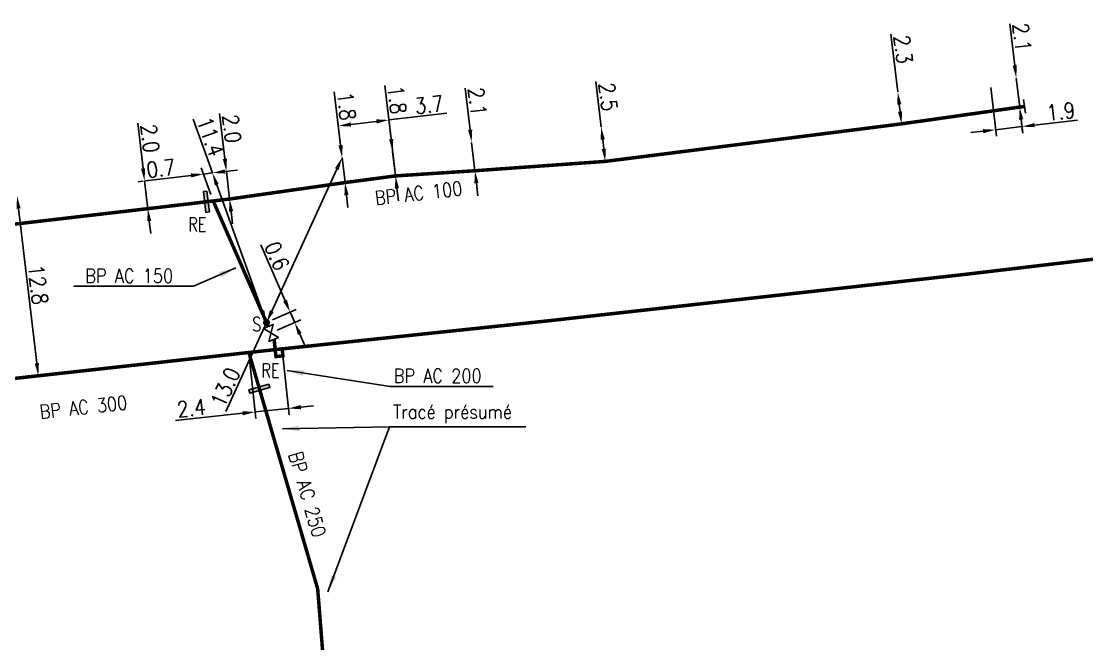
# Model space of a CAD drawing. Header units: millimetres. Extents: x 185000 to 186000, y 127990 to 129010.
# Drawn here: x 185222.6 to 185299, y 128709.3 to 128753.9 of the extents above; entities that cross this region are included whole.
import ezdxf
from ezdxf.enums import TextEntityAlignment as Align

# ---------------------------------------------------------------- set-up
doc = ezdxf.new("R2010")
doc.units = ezdxf.units.MM
doc.header["$PDMODE"] = 34
doc.linetypes.add('L_25_AP', pattern=[2000, 1000, 1000])
doc.layers.get('0').update_dxf_attribs({"linetype": 'CONTINUOUS'})
doc.layers.get('DEFPOINTS').update_dxf_attribs({"linetype": 'CONTINUOUS'})
for name, color, linetype in [('L_150', 1, 'CONTINUOUS'), ('L_300', 7, 'CONTINUOUS'), ('L_340', 7, 'CONTINUOUS')]:
    doc.layers.add(name, color=color, linetype=linetype)
doc.styles.add('G_ROMANS', font='ROMANS.SHX', dxfattribs={"width": 0.75})
doc.styles.get("Standard").update_dxf_attribs({"font": 'romans.shx', "width": 0.85})
doc.dimstyles.get("Standard").update_dxf_attribs({"dimtxt": 1.5, "dimasz": 1.2, "dimexe": 0.625, "dimexo": 0.625, "dimgap": 0.25, "dimtad": 1, "dimdec": 1, "dimzin": 0, "dimdsep": 46, "dimtxsty": 'Standard', "dimcen": -0.5, "dimadec": 0, "dimazin": 0, "dimtfac": 1, "dimtdec": 1, "dimtmove": 0, "dimatfit": 3, "dimfxl": 0, "dimtolj": 1, "dimtzin": 0, "dimarcsym": 0})

# ---------------------------------------------------------------- blocks, each defined once
blk = doc.blocks.new('*D1133')
at = {"layer": 'DEFPOINTS', "color": 0, "linetype": 'Continuous', "transparency": 16777216}
for p in [(185222.321, 128741.396), (185222.321, 128741.396), (185223.844, 128728.511)]:
    blk.add_point(p, dxfattribs=at)
at = {"layer": 'L_150', "color": 0, "linetype": 'Continuous', "lineweight": -2, "transparency": 16777216}
blk.add_line((185223.738, 128729.405), (185222.426, 128740.502), dxfattribs=at)
at = {"layer": 'L_150', "color": 0, "linetype": 'Continuous', "transparency": 16777216}
for points in [[(185222.575, 128740.52), (185222.277, 128740.485), (185222.321, 128741.396)], [(185223.887, 128729.422), (185223.589, 128729.387), (185223.844, 128728.511)]]:
    blk.add_solid(points, dxfattribs=at)
at = {"layer": 'L_150', "color": 0, "linetype": 'Continuous', "transparency": 16777216, "insert": (185223.827, 128735.042), "char_height": 1.125, "attachment_point": 5, "rotation": 276.73992}
blk.add_mtext('\\A1;12.8', dxfattribs=at)
blk = doc.blocks.new('*D1137')
at = {"layer": 'DEFPOINTS', "color": 0, "linetype": 'Continuous', "transparency": 16777216}
for p in [(185245.341, 128746.421), (185245.61, 128744.148), (185249.44, 128742.839)]:
    blk.add_point(p, dxfattribs=at)
at = {"layer": 'L_150', "color": 0, "linetype": 'Continuous', "lineweight": -2, "transparency": 16777216}
for p, q in [((185245.555, 128744.614), (185245.286, 128746.887)), ((185246.235, 128746.527), (185248.072, 128746.744)), ((185249.385, 128743.304), (185248.911, 128747.315)), ((185248.966, 128746.85), (185253.116, 128747.34))]:
    blk.add_line(p, q, dxfattribs=at)
at = {"layer": 'L_150', "color": 0, "linetype": 'Continuous', "transparency": 16777216}
for points in [[(185246.217, 128746.676), (185246.252, 128746.378), (185245.341, 128746.421)], [(185248.054, 128746.893), (185248.09, 128746.595), (185248.966, 128746.85)]]:
    blk.add_solid(points, dxfattribs=at)
at = {"layer": 'L_150', "color": 0, "linetype": 'Continuous', "transparency": 16777216, "insert": (185251.846, 128747.945), "char_height": 1.125, "attachment_point": 5, "rotation": 6.73992}
blk.add_mtext('\\A1;3.7', dxfattribs=at)
blk = doc.blocks.new('*D1138')
at = {"layer": 'DEFPOINTS', "color": 0, "linetype": 'Continuous', "transparency": 16777216}
for p in [(185249.235, 128744.577), (185249.235, 128744.577), (185249.44, 128742.839)]:
    blk.add_point(p, dxfattribs=at)
at = {"layer": 'L_150', "color": 0, "linetype": 'Continuous', "lineweight": -2, "transparency": 16777216}
for p, q in [((185249.129, 128745.47), (185248.674, 128749.321)), ((185249.44, 128742.839), (185249.235, 128744.577)), ((185249.546, 128741.945), (185249.651, 128741.051))]:
    blk.add_line(p, q, dxfattribs=at)
at = {"layer": 'L_150', "color": 0, "linetype": 'Continuous', "transparency": 16777216}
for points in [[(185249.278, 128745.488), (185248.98, 128745.453), (185249.235, 128744.577)], [(185249.694, 128741.963), (185249.397, 128741.927), (185249.44, 128742.839)]]:
    blk.add_solid(points, dxfattribs=at)
at = {"layer": 'L_150', "color": 0, "linetype": 'Continuous', "transparency": 16777216, "insert": (185249.55, 128748.296), "char_height": 1.125, "attachment_point": 5, "rotation": 276.73992}
blk.add_mtext('\\A1;1.8', dxfattribs=at)
blk = doc.blocks.new('*D1139')
at = {"layer": 'DEFPOINTS', "color": 0, "linetype": 'Continuous', "transparency": 16777216}
for p in [(185245.61, 128744.148), (185245.61, 128744.148), (185245.821, 128742.361)]:
    blk.add_point(p, dxfattribs=at)
at = {"layer": 'L_150', "color": 0, "linetype": 'Continuous', "lineweight": -2, "transparency": 16777216}
for p, q in [((185245.504, 128745.042), (185245.052, 128748.867)), ((185245.821, 128742.361), (185245.61, 128744.148)), ((185245.927, 128741.467), (185246.032, 128740.573))]:
    blk.add_line(p, q, dxfattribs=at)
at = {"layer": 'L_150', "color": 0, "linetype": 'Continuous', "transparency": 16777216}
for points in [[(185245.653, 128745.06), (185245.355, 128745.025), (185245.61, 128744.148)], [(185246.076, 128741.485), (185245.778, 128741.449), (185245.821, 128742.361)]]:
    blk.add_solid(points, dxfattribs=at)
at = {"layer": 'L_150', "color": 0, "linetype": 'Continuous', "transparency": 16777216, "insert": (185245.928, 128747.842), "char_height": 1.125, "attachment_point": 5, "rotation": 276.73992}
blk.add_mtext('\\A1;1.8', dxfattribs=at)
blk = doc.blocks.new('*D1140')
at = {"layer": 'DEFPOINTS', "color": 0, "linetype": 'Continuous', "transparency": 16777216}
for p in [(185237.318, 128743.168), (185237.318, 128743.168), (185237.553, 128741.182)]:
    blk.add_point(p, dxfattribs=at)
at = {"layer": 'L_150', "color": 0, "linetype": 'Continuous', "lineweight": -2, "transparency": 16777216}
for p, q in [((185237.212, 128744.062), (185236.828, 128747.318)), ((185237.553, 128741.182), (185237.318, 128743.168)), ((185237.658, 128740.288), (185237.764, 128739.395))]:
    blk.add_line(p, q, dxfattribs=at)
at = {"layer": 'L_150', "color": 0, "linetype": 'Continuous', "transparency": 16777216}
for points in [[(185237.361, 128744.08), (185237.063, 128744.045), (185237.318, 128743.168)], [(185237.807, 128740.306), (185237.509, 128740.271), (185237.553, 128741.182)]]:
    blk.add_solid(points, dxfattribs=at)
at = {"layer": 'L_150', "color": 0, "linetype": 'Continuous', "transparency": 16777216, "insert": (185237.712, 128746.225), "char_height": 1.125, "attachment_point": 5, "rotation": 276.73992}
blk.add_mtext('\\A1;2.0', dxfattribs=at)
blk = doc.blocks.new('*D1141')
at = {"layer": 'DEFPOINTS', "color": 0, "linetype": 'Continuous', "transparency": 16777216}
for p in [(185231.456, 128742.476), (185231.804, 128742.517), (185232.039, 128740.531)]:
    blk.add_point(p, dxfattribs=at)
at = {"layer": 'L_150', "color": 0, "linetype": 'Continuous', "lineweight": -2, "transparency": 16777216}
for p, q in [((185231.35, 128743.369), (185230.966, 128746.625)), ((185231.339, 128742.462), (185230.99, 128742.421)), ((185231.691, 128740.489), (185231.456, 128742.476)), ((185231.574, 128740.476), (185231.225, 128740.434)), ((185231.796, 128739.596), (185231.902, 128738.702))]:
    blk.add_line(p, q, dxfattribs=at)
at = {"layer": 'L_150', "color": 0, "linetype": 'Continuous', "transparency": 16777216}
for points in [[(185231.499, 128743.387), (185231.201, 128743.352), (185231.456, 128742.476)], [(185231.945, 128739.613), (185231.647, 128739.578), (185231.691, 128740.489)]]:
    blk.add_solid(points, dxfattribs=at)
at = {"layer": 'L_150', "color": 0, "linetype": 'Continuous', "transparency": 16777216, "insert": (185231.85, 128745.532), "char_height": 1.125, "attachment_point": 5, "rotation": 276.73992}
blk.add_mtext('\\A1;2.0', dxfattribs=at)
blk = doc.blocks.new('*D1143')
at = {"layer": 'DEFPOINTS', "color": 0, "linetype": 'Continuous', "transparency": 16777216}
for p in [(185254.895, 128745.246), (185254.895, 128745.246), (185255.136, 128743.21)]:
    blk.add_point(p, dxfattribs=at)
at = {"layer": 'L_150', "color": 0, "linetype": 'Continuous', "lineweight": -2, "transparency": 16777216}
for p, q in [((185254.789, 128746.139), (185254.437, 128749.124)), ((185255.136, 128743.21), (185254.895, 128745.246)), ((185255.241, 128742.316), (185255.347, 128741.422))]:
    blk.add_line(p, q, dxfattribs=at)
at = {"layer": 'L_150', "color": 0, "linetype": 'Continuous', "transparency": 16777216}
for points in [[(185254.938, 128746.157), (185254.641, 128746.122), (185254.895, 128745.246)], [(185255.39, 128742.334), (185255.092, 128742.298), (185255.136, 128743.21)]]:
    blk.add_solid(points, dxfattribs=at)
at = {"layer": 'L_150', "color": 0, "linetype": 'Continuous', "transparency": 16777216, "insert": (185255.305, 128748.167), "char_height": 1.125, "attachment_point": 5, "rotation": 276.73992}
blk.add_mtext('\\A1;2.1', dxfattribs=at)
blk = doc.blocks.new('*D1144')
at = {"layer": 'DEFPOINTS', "color": 0, "linetype": 'Continuous', "transparency": 16777216}
for p in [(185264.181, 128746.343), (185264.181, 128746.343), (185264.472, 128743.88)]:
    blk.add_point(p, dxfattribs=at)
at = {"layer": 'L_150', "color": 0, "linetype": 'Continuous', "lineweight": -2, "transparency": 16777216}
for p, q in [((185264.181, 128746.343), (185263.796, 128749.599)), ((185264.366, 128744.774), (185264.286, 128745.449))]:
    blk.add_line(p, q, dxfattribs=at)
at = {"layer": 'L_150', "color": 0, "linetype": 'Continuous', "transparency": 16777216}
for points in [[(185264.435, 128745.467), (185264.137, 128745.432), (185264.181, 128746.343)], [(185264.515, 128744.792), (185264.217, 128744.756), (185264.472, 128743.88)]]:
    blk.add_solid(points, dxfattribs=at)
at = {"layer": 'L_150', "color": 0, "linetype": 'Continuous', "transparency": 16777216, "insert": (185264.68, 128748.506), "char_height": 1.125, "attachment_point": 5, "rotation": 276.73992}
blk.add_mtext('\\A1;2.5', dxfattribs=at)
blk = doc.blocks.new('*D1145')
at = {"layer": 'DEFPOINTS', "color": 0, "linetype": 'Continuous', "transparency": 16777216}
for p in [(185292.037, 128749.635), (185294.17, 128747.773), (185292.448, 128746.151)]:
    blk.add_point(p, dxfattribs=at)
at = {"layer": 'L_340', "color": 0, "linetype": 'Continuous', "lineweight": -2, "transparency": 16777216}
for p, q in [((185292.092, 128749.17), (185292.503, 128745.686)), ((185294.225, 128747.307), (185294.39, 128745.909)), ((185295.229, 128746.48), (185298.304, 128746.843)), ((185291.555, 128746.046), (185290.661, 128745.94)), ((185292.448, 128746.151), (185294.335, 128746.374))]:
    blk.add_line(p, q, dxfattribs=at)
at = {"layer": 'L_340', "color": 0, "linetype": 'Continuous', "transparency": 16777216}
for points in [[(185291.537, 128746.195), (185291.572, 128745.897), (185292.448, 128746.151)], [(185295.211, 128746.629), (185295.247, 128746.331), (185294.335, 128746.374)]]:
    blk.add_solid(points, dxfattribs=at)
at = {"layer": 'L_340', "color": 0, "linetype": 'Continuous', "transparency": 16777216, "insert": (185297.125, 128747.459), "char_height": 1.125, "attachment_point": 5, "rotation": 6.73992}
blk.add_mtext('\\A1;1.9', dxfattribs=at)
blk = doc.blocks.new('*D1146')
at = {"layer": 'DEFPOINTS', "color": 0, "linetype": 'Continuous', "transparency": 16777216}
for p in [(185293.924, 128749.858), (185293.924, 128749.858), (185294.17, 128747.773)]:
    blk.add_point(p, dxfattribs=at)
at = {"layer": 'L_340', "color": 0, "linetype": 'Continuous', "lineweight": -2, "transparency": 16777216}
for p, q in [((185293.818, 128750.752), (185293.465, 128753.736)), ((185294.17, 128747.773), (185293.924, 128749.858)), ((185294.276, 128746.879), (185294.381, 128745.985))]:
    blk.add_line(p, q, dxfattribs=at)
at = {"layer": 'L_340', "color": 0, "linetype": 'Continuous', "transparency": 16777216}
for points in [[(185293.967, 128750.769), (185293.669, 128750.734), (185293.924, 128749.858)], [(185294.425, 128746.896), (185294.127, 128746.861), (185294.17, 128747.773)]]:
    blk.add_solid(points, dxfattribs=at)
at = {"layer": 'L_340', "color": 0, "linetype": 'Continuous', "transparency": 16777216, "insert": (185294.334, 128752.779), "char_height": 1.125, "attachment_point": 5, "rotation": 276.73992}
blk.add_mtext('\\A1;2.1', dxfattribs=at)
blk = doc.blocks.new('*D1147')
at = {"layer": 'DEFPOINTS', "color": 0, "linetype": 'Continuous', "transparency": 16777216}
for p in [(185285.433, 128748.855), (185285.433, 128748.855), (185285.703, 128746.571)]:
    blk.add_point(p, dxfattribs=at)
at = {"layer": 'L_150', "color": 0, "linetype": 'Continuous', "lineweight": -2, "transparency": 16777216}
for p, q in [((185285.433, 128748.855), (185284.943, 128753.004)), ((185285.598, 128747.464), (185285.539, 128747.961))]:
    blk.add_line(p, q, dxfattribs=at)
at = {"layer": 'L_150', "color": 0, "linetype": 'Continuous', "transparency": 16777216}
for points in [[(185285.688, 128747.978), (185285.39, 128747.943), (185285.433, 128748.855)], [(185285.747, 128747.482), (185285.449, 128747.447), (185285.703, 128746.571)]]:
    blk.add_solid(points, dxfattribs=at)
at = {"layer": 'L_150', "color": 0, "linetype": 'Continuous', "transparency": 16777216, "insert": (185285.827, 128751.911), "char_height": 1.125, "attachment_point": 5, "rotation": 276.73992}
blk.add_mtext('\\A1;2.3', dxfattribs=at)
blk = doc.blocks.new('*D1148')
at = {"layer": 'DEFPOINTS', "color": 0, "linetype": 'Continuous', "transparency": 16777216}
for p in [(185245.61, 128744.148), (185240.197, 128732.329), (185240.197, 128732.329)]:
    blk.add_point(p, dxfattribs=at)
at = {"layer": 'L_300', "color": 0, "linetype": 'Continuous', "lineweight": -2, "transparency": 16777216}
for p, q in [((185245.235, 128743.33), (185240.572, 128733.147)), ((185240.197, 128732.329), (185237.274, 128725.948))]:
    blk.add_line(p, q, dxfattribs=at)
at = {"layer": 'L_300', "color": 0, "linetype": 'Continuous', "transparency": 16777216}
for points in [[(185245.099, 128743.393), (185245.371, 128743.268), (185245.61, 128744.148)], [(185240.435, 128733.21), (185240.708, 128733.085), (185240.197, 128732.329)]]:
    blk.add_solid(points, dxfattribs=at)
at = {"layer": 'L_300', "color": 0, "linetype": 'Continuous', "transparency": 16777216, "insert": (185237.249, 128727.693), "char_height": 1.125, "attachment_point": 5, "rotation": 65.39374}
blk.add_mtext('\\A1;13.0', dxfattribs=at)
blk = doc.blocks.new('*D1149')
at = {"layer": 'DEFPOINTS', "color": 0, "linetype": 'Continuous', "transparency": 16777216}
for p in [(185236.324, 128743.051), (185236.324, 128743.051), (185240.197, 128732.329)]:
    blk.add_point(p, dxfattribs=at)
at = {"layer": 'L_300', "color": 0, "linetype": 'Continuous', "lineweight": -2, "transparency": 16777216}
for p, q in [((185236.324, 128743.051), (185234.932, 128746.906)), ((185239.891, 128733.175), (185236.63, 128742.205))]:
    blk.add_line(p, q, dxfattribs=at)
at = {"layer": 'L_300', "color": 0, "linetype": 'Continuous', "transparency": 16777216}
for points in [[(185236.771, 128742.255), (185236.489, 128742.154), (185236.324, 128743.051)], [(185240.032, 128733.226), (185239.75, 128733.124), (185240.197, 128732.329)]]:
    blk.add_solid(points, dxfattribs=at)
at = {"layer": 'L_300', "color": 0, "linetype": 'Continuous', "transparency": 16777216, "insert": (185236.181, 128745.656), "char_height": 1.125, "attachment_point": 5, "rotation": 289.85785}
blk.add_mtext('\\A1;11.4', dxfattribs=at)
blk = doc.blocks.new('*D1150')
at = {"layer": 'DEFPOINTS', "color": 0, "linetype": 'Continuous', "transparency": 16777216}
for p in [(185236.324, 128743.051), (185236.324, 128743.051), (185236.376, 128741.043)]:
    blk.add_point(p, dxfattribs=at)
at = {"layer": 'L_150', "color": 0, "linetype": 'Continuous', "lineweight": -2, "transparency": 16777216}
for p, q in [((185234.785, 128742.869), (185231.529, 128742.484)), ((185236.213, 128741.496), (185235.515, 128743.427)), ((185236.324, 128743.051), (185235.679, 128742.975)), ((185237.218, 128743.157), (185238.112, 128743.262))]:
    blk.add_line(p, q, dxfattribs=at)
at = {"layer": 'L_150', "color": 0, "linetype": 'Continuous', "transparency": 16777216}
for points in [[(185234.767, 128743.018), (185234.803, 128742.72), (185235.679, 128742.975)], [(185237.201, 128743.306), (185237.236, 128743.008), (185236.324, 128743.051)]]:
    blk.add_solid(points, dxfattribs=at)
at = {"layer": 'L_150', "color": 0, "linetype": 'Continuous', "transparency": 16777216, "insert": (185232.622, 128743.369), "char_height": 1.125, "attachment_point": 5, "rotation": 6.73992}
blk.add_mtext('\\A1;0.7', dxfattribs=at)
blk = doc.blocks.new('L_300_09')
at = {"color": 0, "linetype": 'Continuous', "flags": 128}
blk.add_lwpolyline([(0.5, -0.375), (-0.5, 0.375), (-0.5, -0.375), (0.5, 0.375), (0.5, -0.375)], dxfattribs=at)
at = {"color": 0, "linetype": 'Continuous', "width": 0.75}
blk.add_attdef('NUM', text='', height=1, dxfattribs=at).set_placement((0, 1.691), align=Align.MIDDLE_CENTER)
at = {"color": 0, "linetype": 'Continuous', "width": 0.75, "flags": 3}
for tag, p in [('DEF_LEG', (0, -5)), ('DEF_COUP', (0, -7.5)), ('DEF_TYPE', (0, -10))]:
    blk.add_attdef(tag, text='', height=1.2, dxfattribs=at).set_placement(p, align=Align.MIDDLE)
blk = doc.blocks.new('*D1151')
at = {"layer": 'DEFPOINTS', "color": 0, "linetype": 'Continuous', "transparency": 16777216}
for p in [(185241.889, 128733.071), (185240.197, 128732.329), (185240.52, 128731.584)]:
    blk.add_point(p, dxfattribs=at)
at = {"layer": 'L_300', "color": 0, "linetype": 'Continuous', "lineweight": -2, "transparency": 16777216}
for p, q in [((185241.528, 128733.895), (185239.778, 128737.888)), ((185240.626, 128732.517), (185242.319, 128733.259)), ((185242.215, 128732.327), (185241.889, 128733.071)), ((185240.949, 128731.772), (185242.645, 128732.515)), ((185242.577, 128731.503), (185242.938, 128730.679))]:
    blk.add_line(p, q, dxfattribs=at)
at = {"layer": 'L_300', "color": 0, "linetype": 'Continuous', "transparency": 16777216}
for points in [[(185241.665, 128733.955), (185241.391, 128733.835), (185241.889, 128733.071)], [(185242.714, 128731.563), (185242.439, 128731.443), (185242.215, 128732.327)]]:
    blk.add_solid(points, dxfattribs=at)
at = {"layer": 'L_300', "color": 0, "linetype": 'Continuous', "transparency": 16777216, "insert": (185240.942, 128737.099), "char_height": 1.125, "attachment_point": 5, "rotation": 293.67259}
blk.add_mtext('\\A1;0.6', dxfattribs=at)
blk = doc.blocks.new('L_300_11')
at = {"color": 0, "linetype": 'Continuous', "const_width": 0.248, "flags": 128}
blk.add_lwpolyline([(-0.126, 0, 1), (0.126, 0, 1)], format="xyb", close=True, dxfattribs=at)
at = {"linetype": 'Continuous', "style": 'G_ROMANS', "width": 0.75}
blk.add_attdef('S', text='', height=1, dxfattribs=at).set_placement((0, 1.35), align=Align.MIDDLE_CENTER)
at = {"color": 0, "linetype": 'Continuous', "width": 0.75, "flags": 3}
for tag, p in [('DEF_LEG', (0, -5)), ('DEF_COUP', (0, -7.5)), ('DEF_TYPE', (0, -10))]:
    blk.add_attdef(tag, text='', height=1.2, dxfattribs=at).set_placement(p, align=Align.MIDDLE)
blk = doc.blocks.new('L_340_20')
at = {"linetype": 'Continuous'}
blk.add_hatch(color=0, dxfattribs=at).paths.add_polyline_path([(0.125, 0.75), (-0.125, 0.75), (-0.125, -0.75), (0.125, -0.75)])
at = {"color": 0, "linetype": 'Continuous'}
blk.add_lwpolyline([(-0.125, 0.75), (0.125, 0.75), (0.125, -0.75), (-0.125, -0.75)], close=True, dxfattribs=at)
at = {"color": 0, "linetype": 'Continuous', "width": 0.75}
for tag, height, flags, p in [('RE', 1, 8, (0, 2.189)), ('DEF_LEG', 1.2, 3, (0, -5)), ('DEF_COUP', 1.2, 3, (0, -7.5)), ('DEF_TYPE', 1.2, 3, (0, -10))]:
    blk.add_attdef(tag, text='', height=height, dxfattribs=dict(at, flags=flags)).set_placement(p, align=Align.MIDDLE)
blk = doc.blocks.new('*D1152')
at = {"layer": 'DEFPOINTS', "color": 0, "linetype": 'Continuous', "transparency": 16777216}
for p in [(185238.93, 128730.179), (185241.316, 128730.439), (185241.767, 128726.168)]:
    blk.add_point(p, dxfattribs=at)
at = {"layer": 'L_150', "color": 0, "linetype": 'Continuous', "lineweight": -2, "transparency": 16777216}
for p, q in [((185241.365, 128729.973), (185241.816, 128725.702)), ((185238.98, 128729.713), (185239.429, 128725.45)), ((185241.767, 128726.168), (185239.38, 128725.916)), ((185242.662, 128726.262), (185243.557, 128726.357)), ((185238.485, 128725.822), (185233.684, 128725.315))]:
    blk.add_line(p, q, dxfattribs=at)
at = {"layer": 'L_150', "color": 0, "linetype": 'Continuous', "transparency": 16777216}
for points in [[(185242.646, 128726.412), (185242.678, 128726.113), (185241.767, 128726.168)], [(185238.469, 128725.971), (185238.501, 128725.673), (185239.38, 128725.916)]]:
    blk.add_solid(points, dxfattribs=at)
at = {"layer": 'L_150', "color": 0, "linetype": 'Continuous', "transparency": 16777216, "insert": (185234.811, 128726.188), "char_height": 1.125, "attachment_point": 5, "rotation": 6.02376}
blk.add_mtext('\\A1;2.4', dxfattribs=at)
blk = doc.blocks.new('L_340_07')
at = {"color": 0, "linetype": 'Continuous', "const_width": 0.25, "flags": 128}
blk.add_lwpolyline([(0, 0), (0.35, 0)], dxfattribs=at)
at = {"color": 0, "linetype": 'Continuous', "flags": 128}
blk.add_lwpolyline([(0.35, -0.5), (0.35, 0.5)], dxfattribs=at)
at = {"color": 0, "linetype": 'Continuous', "width": 0.75, "flags": 3}
for tag, p in [('DEF_LEG', (0.723, -3.465)), ('DEF_COUP', (0.723, -5.965)), ('DEF_TYPE', (0.723, -8.465))]:
    blk.add_attdef(tag, text='', height=1.2, dxfattribs=at).set_placement(p, align=Align.MIDDLE)

msp = doc.modelspace()

# ---------------------------------------------------------------- linework, layer by layer
at = {"layer": 'L_150', "linetype": 'L_25_AP', "ltscale": 0.5, "const_width": 0.25, "flags": 128}
for points in [[(185360.916, 128750.654), (185360.696, 128751.218), (185360.517, 128751.679), (185360.338, 128752.139), (185359.251, 128752.036), (185357.299, 128751.702), (185353.025, 128750.78), (185340.591, 128747.833), (185330.435, 128744.317), (185314.438, 128738.638), (185310.648, 128738.19), (185290.148, 128735.768), (185260.329, 128732.445), (185241.316, 128730.439), (185240.438, 128730.346), (185238.93, 128730.179), (185223.844, 128728.511), (185220.553, 128728.147), (185214.98, 128727.674), (185200.835, 128726.474), (185192.175, 128725.703)], [(185294.17, 128747.773), (185285.703, 128746.571), (185285.703, 128746.571), (185264.472, 128743.88), (185255.136, 128743.21), (185249.44, 128742.839), (185245.821, 128742.361), (185237.553, 128741.182), (185236.376, 128741.043), (185235.894, 128740.986), (185232.039, 128740.531), (185208.696, 128737.822), (185208.696, 128737.822), (185208.299, 128737.776)], [(185236.376, 128741.043), (185240.197, 128732.329), (185240.197, 128732.329), (185240.197, 128732.329), (185240.322, 128732.043)], [(185240.724, 128731.127), (185240.746, 128731.075), (185240.872, 128729.889), (185241.369, 128729.941), (185241.316, 128730.439)]]:
    msp.add_lwpolyline(points, dxfattribs=at)
at = {"layer": 'L_150', "linetype": 'L_25_AP', "const_width": 0.25, "flags": 128}
msp.add_lwpolyline([(185238.93, 128730.179), (185239.685, 128727.587), (185243.863, 128713.238), (185245.46, 128693.136), (185245.515, 128692.442), (185247.863, 128688.386), (185248.213, 128687.03), (185248.331, 128686.839)], dxfattribs=at)

# ---------------------------------------------------------------- block references
at = {"layer": 'L_300', "ltscale": 0.5}
ref = msp.add_blockref('L_300_11', (185240.197, 128732.329), dxfattribs=at)
ref.add_attrib('S', 'S', dxfattribs={"layer": '0', "linetype": 'Continuous', "height": 1, "style": 'G_ROMANS', "width": 0.75}).set_placement((185239.5, 128732.207), align=Align.MIDDLE_CENTER)
at = {"layer": 'L_300', "ltscale": 0.5, "rotation": 291.8725731267867}
msp.add_blockref('L_300_09', (185240.52, 128731.584), dxfattribs=at)
at = {"layer": 'L_340', "ltscale": 0.5, "rotation": 8.080031031772917}
msp.add_blockref('L_340_07', (185294.17, 128747.773), dxfattribs=at)
at = {"layer": 'L_340', "ltscale": 0.5}
ref = msp.add_blockref('L_340_20', (185235.894, 128740.986), dxfattribs=dict(at, rotation=6.739924323772186))
ref.add_attrib('RE', 'RE', dxfattribs={"layer": '0', "color": 0, "linetype": 'Continuous', "height": 1, "width": 0.75}).set_placement((185235.238, 128739.351), align=Align.MIDDLE)
ref = msp.add_blockref('L_340_20', (185239.685, 128727.587), dxfattribs=dict(at, rotation=286.2319966541734))
ref.add_attrib('RE', 'RE', dxfattribs={"layer": '0', "color": 0, "linetype": 'Continuous', "height": 1, "width": 0.75}).set_placement((185240.481, 128728.882), align=Align.MIDDLE)

# ---------------------------------------------------------------- texts
at = {"layer": 'L_150', "linetype": 'Continuous', "width": 0.85}
for s, rotation, p in [('BP AC 100', 6.61802, (185251.092, 128741.603)), ('BP AC 300', 6.31021, (185227.073, 128726.261)), ('BP AC 250', 286.232, (185243.125, 128720.013))]:
    msp.add_text(s, height=1, rotation=rotation, dxfattribs=at).set_placement(p, align=Align.MIDDLE)
at = {"layer": 'L_150', "linetype": 'Continuous', "char_height": 1}
for s, insert, attachment_point in [('BP AC 150', (185233.506, 128735.683), 6), ('BP AC 200', (185249.311, 128728.503), 4), ('Tracé présumé', (185249.264, 128725.77), 4)]:
    msp.add_mtext(s, dxfattribs=dict(at, insert=insert, attachment_point=attachment_point))

# ---------------------------------------------------------------- dimensions: what is measured, and where the dimension line sits
at = {"layer": 'L_150', "linetype": 'Continuous'}
for base, p1, p2, angle, override, picture, middle in [((185285.433, 128748.855), (185285.703, 128746.571), (185285.433, 128748.855), 276.73992, {"dimscale": 0.75}, '*D1147', (185285.082, 128751.823)), ((185245.61, 128744.148), (185245.821, 128742.361), (185245.61, 128744.148), 276.73992, {"dimscale": 0.75, "dimatfit": 0}, '*D1139', (185245.184, 128747.754)), ((185249.2345, 128744.5767), (185249.4399, 128742.8388), (185249.2345, 128744.5767), 276.73992, {"dimscale": 0.75, "dimatfit": 0}, '*D1138', (185248.8054, 128748.2081)), ((185254.895, 128745.246), (185255.136, 128743.21), (185254.895, 128745.246), 276.73992, {"dimscale": 0.75}, '*D1143', (185254.56, 128748.079)), ((185264.181, 128746.343), (185264.472, 128743.88), (185264.181, 128746.343), 276.73992, {"dimscale": 0.75}, '*D1144', (185263.935, 128748.418)), ((185245.3411, 128746.4214), (185249.4399, 128742.8388), (185245.6097, 128744.1483), 6.73992, {"dimscale": 0.75}, '*D1137', (185251.9345, 128747.2006)), ((185231.456, 128742.476), (185232.039, 128740.531), (185231.804, 128742.517), 276.73992, {"dimscale": 0.75, "dimatfit": 0}, '*D1141', (185231.105, 128745.444)), ((185237.318, 128743.168), (185237.553, 128741.182), (185237.318, 128743.168), 276.73992, {"dimscale": 0.75, "dimlfac": 1, "dimlunit": 2, "dimatfit": 0}, '*D1140', (185236.967, 128746.137)), ((185241.767, 128726.168), (185238.93, 128730.179), (185241.316, 128730.439), 186.02376, {"dimscale": 0.75, "dimatfit": 0}, '*D1152', (185234.89, 128725.442))]:
    dim = msp.add_linear_dim(base=base, p1=p1, p2=p2, angle=angle, dimstyle='Standard', override=override, dxfattribs=at)
    dim.commit()
    dim.dimension.update_dxf_attribs({"geometry": picture, "text_midpoint": middle, "dimtype": 160})
dim = msp.add_linear_dim(base=(185236.324, 128743.051), p1=(185236.376, 128741.043), p2=(185236.324, 128743.051), angle=186.73992, text='0.7', dimstyle='Standard', override={"dimscale": 0.75, "dimatfit": 0}, dxfattribs=at)
dim.commit()
dim.dimension.update_dxf_attribs({"geometry": '*D1150', "text_midpoint": (185232.71, 128742.624), "dimtype": 160})
dim = msp.add_linear_dim(base=(185222.321, 128741.396), p1=(185223.844, 128728.511), p2=(185222.321, 128741.396), angle=276.73992, text='12.8', dimstyle='Standard', override={"dimscale": 0.75, "dimlfac": 1, "dimlunit": 2, "dimatfit": 0}, dxfattribs=at)
dim.commit()
dim.dimension.update_dxf_attribs({"geometry": '*D1133', "text_midpoint": (185223.827, 128735.042)})
at = {"layer": 'L_300', "linetype": 'Continuous'}
for base, p1, p2, angle, picture, middle in [((185236.324, 128743.051), (185240.197, 128732.329), (185236.324, 128743.051), 289.85785, '*D1149', (185235.475, 128745.401)), ((185240.197, 128732.329), (185245.61, 128744.148), (185240.197, 128732.329), 65.39374, '*D1148', (185237.931, 128727.381))]:
    dim = msp.add_linear_dim(base=base, p1=p1, p2=p2, angle=angle, dimstyle='Standard', override={"dimscale": 0.75}, dxfattribs=at)
    dim.commit()
    dim.dimension.update_dxf_attribs({"geometry": picture, "text_midpoint": middle, "dimtype": 160})
dim = msp.add_linear_dim(base=(185241.889, 128733.071), p1=(185240.52, 128731.584), p2=(185240.197, 128732.329), angle=293.67259, text='0.6', dimstyle='Standard', override={"dimscale": 0.75, "dimatfit": 0}, dxfattribs=at)
dim.commit()
dim.dimension.update_dxf_attribs({"geometry": '*D1151', "text_midpoint": (185240.255, 128736.798), "dimtype": 160})
at = {"layer": 'L_340', "linetype": 'Continuous'}
for base, p2, angle, override, picture, middle in [((185293.924, 128749.858), (185293.924, 128749.858), 276.73992, {"dimscale": 0.75}, '*D1146', (185293.589, 128752.691)), ((185292.448, 128746.151), (185292.037, 128749.635), 6.73992, {"dimscale": 0.75, "dimatfit": 0}, '*D1145', (185297.213, 128746.715))]:
    dim = msp.add_linear_dim(base=base, p1=(185294.17, 128747.773), p2=p2, angle=angle, dimstyle='Standard', override=override, dxfattribs=at)
    dim.commit()
    dim.dimension.update_dxf_attribs({"geometry": picture, "text_midpoint": middle, "dimtype": 160})

# ---------------------------------------------------------------- leaders
at = {"layer": 'L_150', "linetype": 'Continuous', "annotation_type": 0, "has_hookline": 1}
for points, hookline_direction, text_width in [([(185237.991, 128736.246), (185234.956, 128734.933), (185233.756, 128734.933)], 1, 7.124), ([(185241.674, 128728.884), (185249.061, 128727.753)], 0, 7.124), ([(185241.336, 128724.718), (185249.014, 128724.854)], 0, 9.512)]:
    msp.add_leader(points, dimstyle='Standard', dxfattribs=dict(at, hookline_direction=hookline_direction, text_width=text_width))
at = {"layer": 'L_150', "linetype": 'Continuous'}
msp.add_leader([(185244.602, 128713.03), (185249.014, 128724.854)], dimstyle='Standard', dxfattribs=at)

doc.saveas('drawing.dxf')
